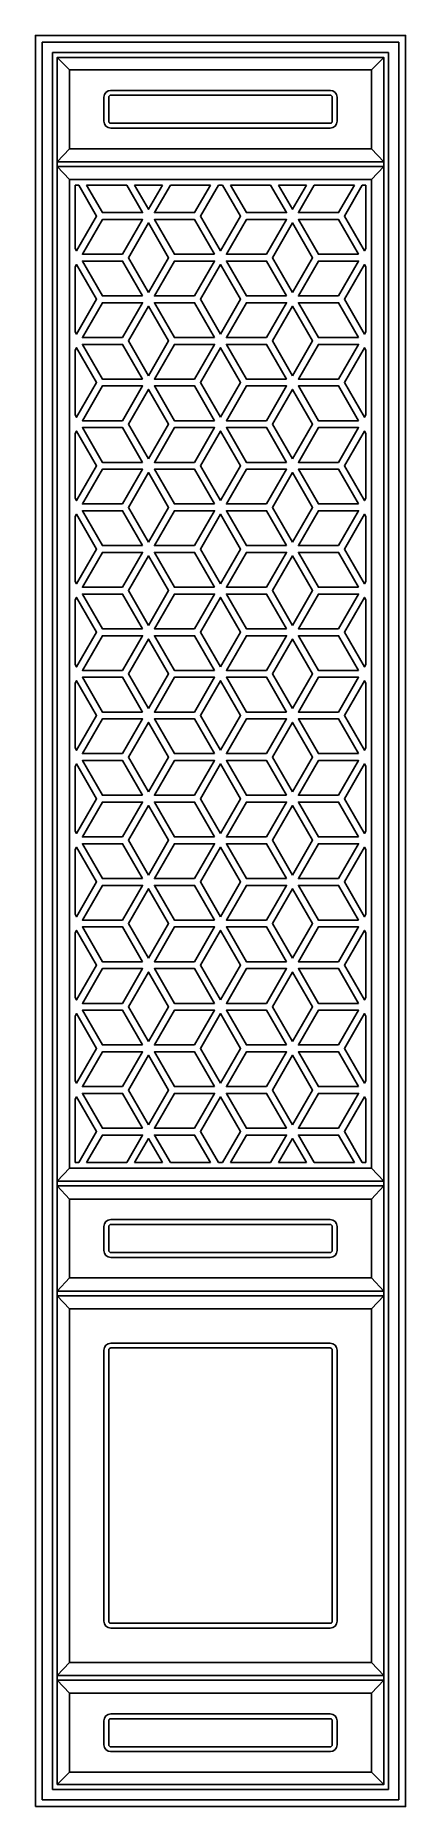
# Model space of a CAD drawing. Header units: metres. Extents: x 0 to 540, y 0 to 2580.
import ezdxf

# ---------------------------------------------------------------- set-up
doc = ezdxf.new("R2010")
doc.units = ezdxf.units.M
for name, color, linetype in [('3', 3, 'Continuous'), ('4', 4, 'Continuous'), ('7', 7, 'Continuous')]:
    doc.layers.add(name, color=color, linetype=linetype)

msp = doc.modelspace()

# ---------------------------------------------------------------- linework, layer by layer
at = {"layer": '3'}
for p, q in [((32, 2548), (50, 2530)), ((490, 2530), (50, 2530)), ((50, 2530), (50, 2415)), ((490, 2530), (508, 2548)), ((50, 2415), (32, 2396)), ((490, 2415), (508, 2396)), ((32, 2396), (508, 2396)), ((32, 2389), (508, 2389)), ((32, 2389), (50, 2370)), ((490, 2370), (508, 2389)), ((32, 911), (50, 930)), ((490, 930), (508, 911)), ((32, 911), (508, 911)), ((32, 904), (508, 904)), ((50, 885), (32, 904)), ((490, 885), (508, 904)), ((32, 751), (50, 770)), ((32, 751), (508, 751)), ((490, 770), (508, 751)), ((32, 744), (508, 744)), ((50, 725), (32, 744)), ((490, 725), (508, 744)), ((32, 191), (50, 210)), ((490, 210), (508, 191)), ((32, 191), (508, 191)), ((32, 184), (508, 184)), ((50, 165), (32, 184)), ((490, 165), (508, 184)), ((32, 32), (50, 50)), ((490, 50), (508, 32))]:
    msp.add_line(p, q, dxfattribs=at)
for points in [[(10, 10), (530, 10), (530, 2570), (10, 2570)], [(32, 32), (508, 32), (508, 2548), (32, 2548)], [(127.12, 2261.22), (156.34, 2311.84), (97.89, 2311.84), (68.66, 2261.22)], [(165, 2205.6), (194.23, 2256.22), (165, 2306.84), (135.78, 2256.22)], [(261.34, 2261.22), (202.89, 2261.22), (173.66, 2311.84), (232.12, 2311.84)], [(337.12, 2261.22), (366.34, 2311.84), (307.89, 2311.84), (278.66, 2261.22)], [(375, 2205.6), (404.23, 2256.22), (375, 2306.84), (345.78, 2256.22)], [(471.34, 2261.22), (412.89, 2261.22), (383.66, 2311.84), (442.12, 2311.84)], [(156.34, 2200.6), (97.89, 2200.6), (68.66, 2251.22), (127.12, 2251.22)], [(232.12, 2200.6), (261.34, 2251.22), (202.89, 2251.22), (173.66, 2200.6)], [(270, 2144.97), (299.23, 2195.6), (270, 2246.22), (240.78, 2195.6)], [(366.34, 2200.6), (307.89, 2200.6), (278.66, 2251.22), (337.12, 2251.22)], [(442.12, 2200.6), (471.34, 2251.22), (412.89, 2251.22), (383.66, 2200.6)], [(127.12, 2139.97), (156.34, 2190.6), (97.89, 2190.6), (68.66, 2139.97)], [(165, 2084.35), (194.23, 2134.97), (165, 2185.6), (135.78, 2134.97)], [(261.34, 2139.97), (202.89, 2139.97), (173.66, 2190.6), (232.12, 2190.6)], [(337.12, 2139.97), (366.34, 2190.6), (307.89, 2190.6), (278.66, 2139.97)], [(375, 2084.35), (404.23, 2134.97), (375, 2185.6), (345.78, 2134.97)], [(471.34, 2139.97), (412.89, 2139.97), (383.66, 2190.6), (442.12, 2190.6)], [(156.34, 2079.35), (97.89, 2079.35), (68.66, 2129.97), (127.12, 2129.97)], [(232.12, 2079.35), (261.34, 2129.97), (202.89, 2129.97), (173.66, 2079.35)], [(270, 2023.73), (299.23, 2074.35), (270, 2124.97), (240.78, 2074.35)], [(366.34, 2079.35), (307.89, 2079.35), (278.66, 2129.97), (337.12, 2129.97)], [(442.12, 2079.35), (471.34, 2129.97), (412.89, 2129.97), (383.66, 2079.35)], [(127.12, 2018.73), (156.34, 2069.35), (97.89, 2069.35), (68.66, 2018.73)], [(165, 1963.11), (194.23, 2013.73), (165, 2064.35), (135.78, 2013.73)], [(261.34, 2018.73), (202.89, 2018.73), (173.66, 2069.35), (232.12, 2069.35)], [(337.12, 2018.73), (366.34, 2069.35), (307.89, 2069.35), (278.66, 2018.73)], [(375, 1963.11), (404.23, 2013.73), (375, 2064.35), (345.78, 2013.73)], [(471.34, 2018.73), (412.89, 2018.73), (383.66, 2069.35), (442.12, 2069.35)], [(156.34, 1958.11), (97.89, 1958.11), (68.66, 2008.73), (127.12, 2008.73)], [(232.12, 1958.11), (261.34, 2008.73), (202.89, 2008.73), (173.66, 1958.11)], [(270, 1902.49), (299.23, 1953.11), (270, 2003.73), (240.78, 1953.11)], [(366.34, 1958.11), (307.89, 1958.11), (278.66, 2008.73), (337.12, 2008.73)], [(442.12, 1958.11), (471.34, 2008.73), (412.89, 2008.73), (383.66, 1958.11)], [(127.12, 1897.49), (156.34, 1948.11), (97.89, 1948.11), (68.66, 1897.49)], [(165, 1841.87), (194.23, 1892.49), (165, 1943.11), (135.78, 1892.49)], [(261.34, 1897.49), (202.89, 1897.49), (173.66, 1948.11), (232.12, 1948.11)], [(337.12, 1897.49), (366.34, 1948.11), (307.89, 1948.11), (278.66, 1897.49)], [(375, 1841.87), (404.23, 1892.49), (375, 1943.11), (345.78, 1892.49)], [(471.34, 1897.49), (412.89, 1897.49), (383.66, 1948.11), (442.12, 1948.11)], [(156.34, 1836.87), (97.89, 1836.87), (68.66, 1887.49), (127.12, 1887.49)], [(232.12, 1836.87), (261.34, 1887.49), (202.89, 1887.49), (173.66, 1836.87)], [(366.34, 1836.87), (307.89, 1836.87), (278.66, 1887.49), (337.12, 1887.49)], [(442.12, 1836.87), (471.34, 1887.49), (412.89, 1887.49), (383.66, 1836.87)], [(270, 1781.24), (299.23, 1831.87), (270, 1882.49), (240.78, 1831.87)], [(127.12, 1776.24), (156.34, 1826.87), (97.89, 1826.87), (68.66, 1776.24)], [(165, 1720.62), (194.23, 1771.24), (165, 1821.87), (135.78, 1771.24)], [(261.34, 1776.24), (202.89, 1776.24), (173.66, 1826.87), (232.12, 1826.87)], [(337.12, 1776.24), (366.34, 1826.87), (307.89, 1826.87), (278.66, 1776.24)], [(375, 1720.62), (404.23, 1771.24), (375, 1821.87), (345.78, 1771.24)], [(471.34, 1776.24), (412.89, 1776.24), (383.66, 1826.87), (442.12, 1826.87)], [(156.34, 1715.62), (97.89, 1715.62), (68.66, 1766.24), (127.12, 1766.24)], [(232.12, 1715.62), (261.34, 1766.24), (202.89, 1766.24), (173.66, 1715.62)], [(270, 1660), (299.23, 1710.62), (270, 1761.24), (240.78, 1710.62)], [(366.34, 1715.62), (307.89, 1715.62), (278.66, 1766.24), (337.12, 1766.24)], [(442.12, 1715.62), (471.34, 1766.24), (412.89, 1766.24), (383.66, 1715.62)], [(127.12, 1655), (156.34, 1705.62), (97.89, 1705.62), (68.66, 1655)], [(261.34, 1655), (202.89, 1655), (173.66, 1705.62), (232.12, 1705.62)], [(337.12, 1655), (366.34, 1705.62), (307.89, 1705.62), (278.66, 1655)], [(471.34, 1655), (412.89, 1655), (383.66, 1705.62), (442.12, 1705.62)], [(165, 1599.38), (194.23, 1650), (165, 1700.62), (135.78, 1650)], [(375, 1599.38), (404.23, 1650), (375, 1700.62), (345.78, 1650)], [(156.34, 1594.38), (97.89, 1594.38), (68.66, 1645), (127.12, 1645)], [(232.12, 1594.38), (261.34, 1645), (202.89, 1645), (173.66, 1594.38)], [(270, 1538.76), (299.23, 1589.38), (270, 1640), (240.78, 1589.38)], [(366.34, 1594.38), (307.89, 1594.38), (278.66, 1645), (337.12, 1645)], [(442.12, 1594.38), (471.34, 1645), (412.89, 1645), (383.66, 1594.38)], [(127.12, 1533.76), (156.34, 1584.38), (97.89, 1584.38), (68.66, 1533.76)], [(165, 1478.13), (194.23, 1528.76), (165, 1579.38), (135.78, 1528.76)], [(261.34, 1533.76), (202.89, 1533.76), (173.66, 1584.38), (232.12, 1584.38)], [(337.12, 1533.76), (366.34, 1584.38), (307.89, 1584.38), (278.66, 1533.76)], [(375, 1478.13), (404.23, 1528.76), (375, 1579.38), (345.78, 1528.76)], [(471.34, 1533.76), (412.89, 1533.76), (383.66, 1584.38), (442.12, 1584.38)], [(156.34, 1473.13), (97.89, 1473.13), (68.66, 1523.76), (127.12, 1523.76)], [(232.12, 1473.13), (261.34, 1523.76), (202.89, 1523.76), (173.66, 1473.13)], [(366.34, 1473.13), (307.89, 1473.13), (278.66, 1523.76), (337.12, 1523.76)], [(442.12, 1473.13), (471.34, 1523.76), (412.89, 1523.76), (383.66, 1473.13)], [(270, 1417.51), (299.23, 1468.13), (270, 1518.76), (240.78, 1468.13)], [(127.12, 1412.51), (156.34, 1463.13), (97.89, 1463.13), (68.66, 1412.51)], [(165, 1356.89), (194.23, 1407.51), (165, 1458.13), (135.78, 1407.51)], [(261.34, 1412.51), (202.89, 1412.51), (173.66, 1463.13), (232.12, 1463.13)], [(337.12, 1412.51), (366.34, 1463.13), (307.89, 1463.13), (278.66, 1412.51)], [(375, 1356.89), (404.23, 1407.51), (375, 1458.13), (345.78, 1407.51)], [(471.34, 1412.51), (412.89, 1412.51), (383.66, 1463.13), (442.12, 1463.13)], [(156.34, 1351.89), (97.89, 1351.89), (68.66, 1402.51), (127.12, 1402.51)], [(232.12, 1351.89), (261.34, 1402.51), (202.89, 1402.51), (173.66, 1351.89)], [(270, 1296.27), (299.23, 1346.89), (270, 1397.51), (240.78, 1346.89)], [(366.34, 1351.89), (307.89, 1351.89), (278.66, 1402.51), (337.12, 1402.51)], [(442.12, 1351.89), (471.34, 1402.51), (412.89, 1402.51), (383.66, 1351.89)], [(127.12, 1291.27), (156.34, 1341.89), (97.89, 1341.89), (68.66, 1291.27)], [(261.34, 1291.27), (202.89, 1291.27), (173.66, 1341.89), (232.12, 1341.89)], [(337.12, 1291.27), (366.34, 1341.89), (307.89, 1341.89), (278.66, 1291.27)], [(471.34, 1291.27), (412.89, 1291.27), (383.66, 1341.89), (442.12, 1341.89)], [(165, 1235.65), (194.23, 1286.27), (165, 1336.89), (135.78, 1286.27)], [(375, 1235.65), (404.23, 1286.27), (375, 1336.89), (345.78, 1286.27)], [(156.34, 1230.65), (97.89, 1230.65), (68.66, 1281.27), (127.12, 1281.27)], [(232.12, 1230.65), (261.34, 1281.27), (202.89, 1281.27), (173.66, 1230.65)], [(270, 1175.03), (299.23, 1225.65), (270, 1276.27), (240.78, 1225.65)], [(366.34, 1230.65), (307.89, 1230.65), (278.66, 1281.27), (337.12, 1281.27)], [(442.12, 1230.65), (471.34, 1281.27), (412.89, 1281.27), (383.66, 1230.65)], [(127.12, 1170.03), (156.34, 1220.65), (97.89, 1220.65), (68.66, 1170.03)], [(165, 1114.4), (194.23, 1165.03), (165, 1215.65), (135.78, 1165.03)], [(261.34, 1170.03), (202.89, 1170.03), (173.66, 1220.65), (232.12, 1220.65)], [(337.12, 1170.03), (366.34, 1220.65), (307.89, 1220.65), (278.66, 1170.03)], [(375, 1114.4), (404.23, 1165.03), (375, 1215.65), (345.78, 1165.03)], [(471.34, 1170.03), (412.89, 1170.03), (383.66, 1220.65), (442.12, 1220.65)], [(156.34, 1109.4), (97.89, 1109.4), (68.66, 1160.03), (127.12, 1160.03)], [(232.12, 1109.4), (261.34, 1160.03), (202.89, 1160.03), (173.66, 1109.4)], [(270, 1053.78), (299.23, 1104.4), (270, 1155.03), (240.78, 1104.4)], [(366.34, 1109.4), (307.89, 1109.4), (278.66, 1160.03), (337.12, 1160.03)], [(442.12, 1109.4), (471.34, 1160.03), (412.89, 1160.03), (383.66, 1109.4)], [(127.12, 1048.78), (156.34, 1099.4), (97.89, 1099.4), (68.66, 1048.78)], [(165, 993.16), (194.23, 1043.78), (165, 1094.4), (135.78, 1043.78)], [(261.34, 1048.78), (202.89, 1048.78), (173.66, 1099.4), (232.12, 1099.4)], [(337.12, 1048.78), (366.34, 1099.4), (307.89, 1099.4), (278.66, 1048.78)], [(375, 993.16), (404.23, 1043.78), (375, 1094.4), (345.78, 1043.78)], [(471.34, 1048.78), (412.89, 1048.78), (383.66, 1099.4), (442.12, 1099.4)], [(156.34, 988.16), (97.89, 988.16), (68.66, 1038.78), (127.12, 1038.78)], [(232.12, 988.16), (261.34, 1038.78), (202.89, 1038.78), (173.66, 988.16)], [(366.34, 988.16), (307.89, 988.16), (278.66, 1038.78), (337.12, 1038.78)], [(442.12, 988.16), (471.34, 1038.78), (412.89, 1038.78), (383.66, 988.16)]]:
    msp.add_lwpolyline(points, close=True, dxfattribs=at)
for points in [[(110, 2445), (430, 2445, 0.41), (440, 2455), (440, 2490, 0.41), (430, 2500), (110, 2500, 0.41), (100, 2490), (100, 2455, 0.41)], [(110, 2452), (430, 2452, 0.41), (433, 2455), (433, 2490, 0.41), (430, 2493), (110, 2493, 0.41), (107, 2490), (107, 2455, 0.41)], [(110, 855), (430, 855, -0.41), (440, 845), (440, 810, -0.41), (430, 800), (110, 800, -0.41), (100, 810), (100, 845, -0.41)], [(110, 848), (430, 848, -0.41), (433, 845), (433, 810, -0.41), (430, 807), (110, 807, -0.41), (107, 810), (107, 845, -0.41)], [(110, 675), (430, 675, -0.41), (440, 665), (440, 270, -0.41), (430, 260), (110, 260, -0.41), (100, 270), (100, 665, -0.41)], [(110, 668), (430, 668, -0.41), (433, 665), (433, 270, -0.41), (430, 267), (110, 267, -0.41), (107, 270), (107, 665, -0.41)], [(110, 135), (430, 135, -0.41), (440, 125), (440, 90, -0.41), (430, 80), (110, 80, -0.41), (100, 90), (100, 125, -0.41)], [(110, 128), (430, 128, -0.41), (433, 125), (433, 90, -0.41), (430, 87), (110, 87, -0.41), (107, 90), (107, 125, -0.41)]]:
    msp.add_lwpolyline(points, format="xyb", close=True, dxfattribs=at)
for points in [[(58, 2269.69), (60, 2266.22), (89.23, 2316.84), (63.16, 2362)], [(133.16, 2362), (156.34, 2321.84), (97.89, 2321.84), (74.7, 2362)], [(144.7, 2362), (165, 2326.84), (185.3, 2362)], [(196.85, 2362), (173.66, 2321.84), (232.12, 2321.84), (255.3, 2362)], [(266.85, 2362), (240.78, 2316.84), (270, 2266.22), (299.23, 2316.84), (273.16, 2362)], [(343.16, 2362), (366.34, 2321.84), (307.89, 2321.84), (284.7, 2362)], [(354.7, 2362), (375, 2326.84), (395.3, 2362)], [(406.85, 2362), (383.66, 2321.84), (442.12, 2321.84), (465.3, 2362)], [(476.85, 2362), (450.78, 2316.84), (480, 2266.22), (482, 2269.68)], [(58, 2148.44), (60, 2144.97), (89.23, 2195.6), (60, 2246.22), (58, 2242.75)], [(482, 2242.76), (480, 2246.22), (450.78, 2195.6), (480, 2144.97), (482, 2148.43)], [(58, 2027.2), (60, 2023.73), (89.23, 2074.35), (60, 2124.97), (58, 2121.5)], [(482, 2121.52), (480, 2124.97), (450.78, 2074.35), (480, 2023.73), (482, 2027.19)], [(58, 1905.96), (60, 1902.49), (89.23, 1953.11), (60, 2003.73), (58, 2000.26)], [(482, 2000.27), (480, 2003.73), (450.78, 1953.11), (480, 1902.49), (482, 1905.95)], [(58, 1784.71), (60, 1781.24), (89.23, 1831.87), (60, 1882.49), (58, 1879.02)], [(482, 1879.03), (480, 1882.49), (450.78, 1831.87), (480, 1781.24), (482, 1784.7)], [(58, 1663.47), (60, 1660), (89.23, 1710.62), (60, 1761.24), (58, 1757.77)], [(482, 1757.79), (480, 1761.24), (450.78, 1710.62), (480, 1660), (482, 1663.46)], [(58, 1542.23), (60, 1538.76), (89.23, 1589.38), (60, 1640), (58, 1636.53)], [(482, 1636.54), (480, 1640), (450.78, 1589.38), (480, 1538.76), (482, 1542.21)], [(58, 1420.98), (60, 1417.51), (89.23, 1468.13), (60, 1518.76), (58, 1515.29)], [(482, 1515.3), (480, 1518.76), (450.78, 1468.13), (480, 1417.51), (482, 1420.97)], [(58, 1299.74), (60, 1296.27), (89.23, 1346.89), (60, 1397.51), (58, 1394.04)], [(482, 1394.05), (480, 1397.51), (450.78, 1346.89), (480, 1296.27), (482, 1299.73)], [(58, 1178.5), (60, 1175.03), (89.23, 1225.65), (60, 1276.27), (58, 1272.8)], [(482, 1272.81), (480, 1276.27), (450.78, 1225.65), (480, 1175.03), (482, 1178.48)], [(58, 1057.25), (60, 1053.78), (89.23, 1104.4), (60, 1155.03), (58, 1151.56)], [(482, 1151.57), (480, 1155.03), (450.78, 1104.4), (480, 1053.78), (482, 1057.24)], [(63.16, 938), (89.23, 983.16), (60, 1033.78), (58, 1030.31)], [(273.16, 938), (299.23, 983.16), (270, 1033.78), (240.78, 983.16), (266.85, 938)], [(482, 1030.32), (480, 1033.78), (450.78, 983.16), (476.85, 938)], [(133.16, 938), (156.34, 978.16), (97.89, 978.16), (74.7, 938)], [(185.3, 938), (165, 973.16), (144.7, 938)], [(196.85, 938), (173.66, 978.16), (232.12, 978.16), (255.3, 938)], [(343.16, 938), (366.34, 978.16), (307.89, 978.16), (284.7, 938)], [(395.3, 938), (375, 973.16), (354.7, 938)], [(406.85, 938), (383.66, 978.16), (442.12, 978.16), (465.3, 938)]]:
    msp.add_lwpolyline(points, dxfattribs=at)
at = {"layer": '4'}
msp.add_lwpolyline([(0, 0), (540, 0), (540, 2580), (0, 2580)], close=True, dxfattribs=at)
at = {"layer": '7'}
for p, q in [((50, 2530), (490, 2530)), ((50, 2415), (50, 2530)), ((490, 2530), (490, 2415)), ((490, 2415), (490, 2530)), ((50, 2415), (490, 2415)), ((50, 2370), (50, 930)), ((50, 2370), (490, 2370)), ((58, 2362), (63.16, 2362)), ((58, 2362), (58, 2269.69)), ((74.7, 2362), (133.16, 2362)), ((144.7, 2362), (185.3, 2362)), ((196.85, 2362), (255.3, 2362)), ((266.85, 2362), (273.16, 2362)), ((284.7, 2362), (343.16, 2362)), ((354.7, 2362), (395.3, 2362)), ((406.85, 2362), (465.3, 2362)), ((476.85, 2362), (482, 2362)), ((482, 2269.68), (482, 2362)), ((490, 930), (490, 2370)), ((58, 2242.75), (58, 2148.44)), ((482, 2148.43), (482, 2242.76)), ((58, 2121.5), (58, 2027.2)), ((482, 2027.19), (482, 2121.52)), ((58, 2000.26), (58, 1905.96)), ((482, 1905.95), (482, 2000.27)), ((58, 1879.02), (58, 1784.71)), ((482, 1784.7), (482, 1879.03)), ((58, 1757.77), (58, 1663.47)), ((482, 1663.46), (482, 1757.79)), ((58, 1636.53), (58, 1542.23)), ((482, 1542.21), (482, 1636.54)), ((58, 1515.29), (58, 1420.98)), ((482, 1420.97), (482, 1515.3)), ((58, 1394.04), (58, 1299.74)), ((482, 1299.73), (482, 1394.05)), ((58, 1272.8), (58, 1178.5)), ((482, 1178.48), (482, 1272.81)), ((58, 1151.56), (58, 1057.25)), ((482, 1057.24), (482, 1151.57)), ((58, 1030.31), (58, 938)), ((482, 938), (482, 1030.32)), ((50, 930), (490, 930)), ((58, 938), (63.16, 938)), ((74.7, 938), (133.16, 938)), ((144.7, 938), (185.3, 938)), ((196.85, 938), (255.3, 938)), ((266.85, 938), (273.16, 938)), ((284.7, 938), (343.16, 938)), ((354.7, 938), (395.3, 938)), ((406.85, 938), (465.3, 938)), ((476.85, 938), (482, 938)), ((50, 885), (490, 885)), ((50, 885), (50, 770)), ((490, 770), (490, 885)), ((50, 770), (490, 770)), ((50, 725), (50, 210)), ((50, 725), (490, 725)), ((490, 210), (490, 725)), ((50, 210), (490, 210)), ((50, 165), (490, 165)), ((50, 165), (50, 50)), ((490, 50), (490, 165)), ((50, 50), (490, 50))]:
    msp.add_line(p, q, dxfattribs=at)
msp.add_lwpolyline([(25, 25), (515, 25), (515, 2555), (25, 2555)], close=True, dxfattribs=at)

doc.saveas('drawing.dxf')
